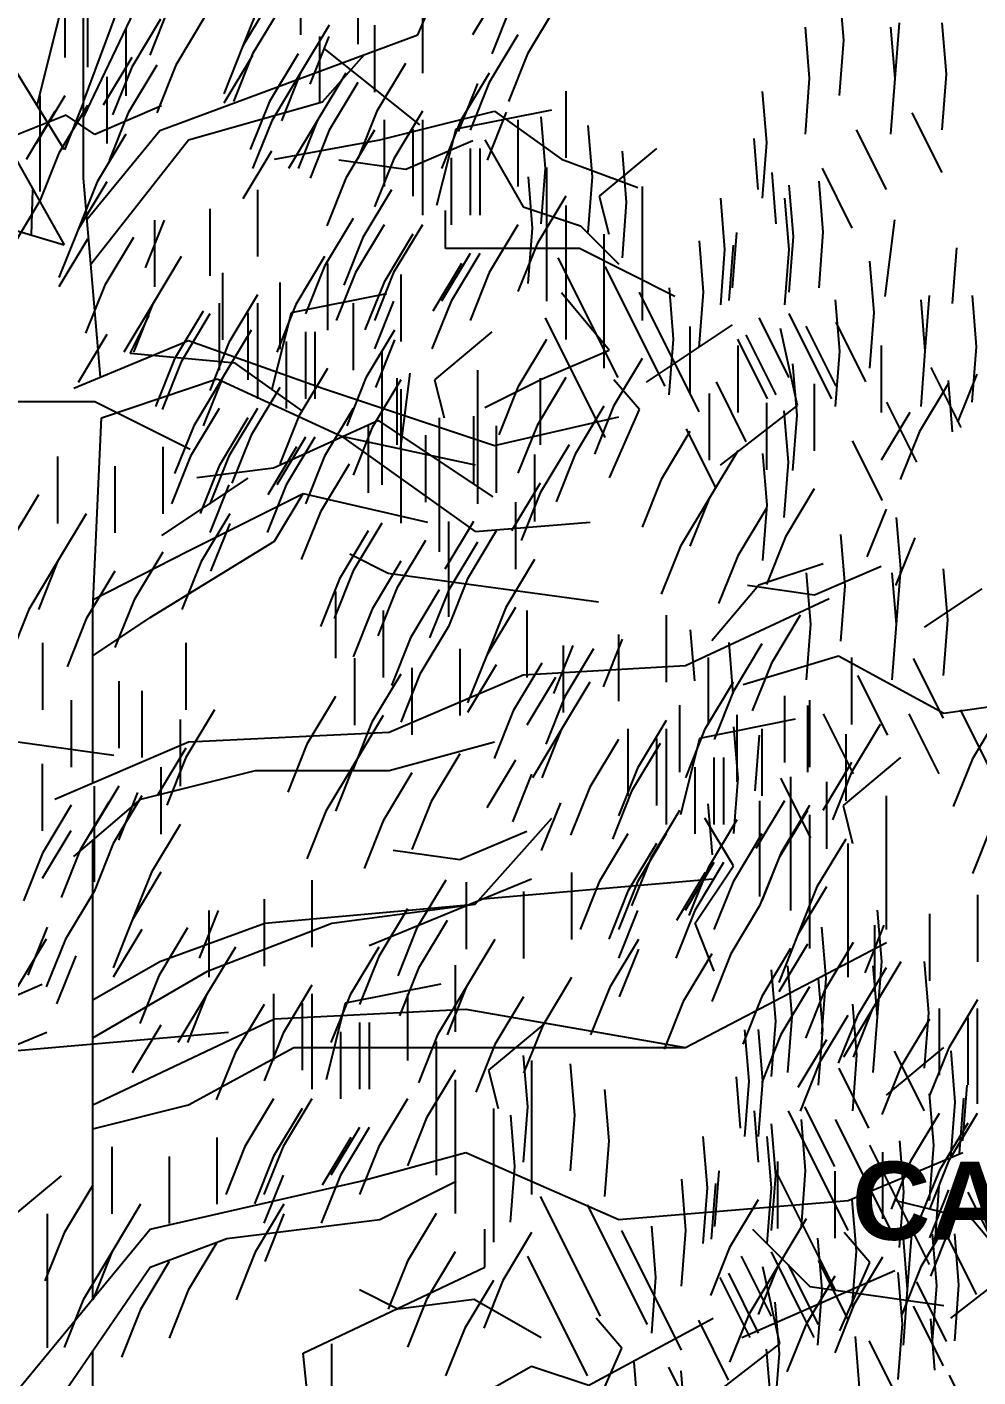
# Model space of a CAD drawing. Header units: metres. Extents: x 668617 to 675126, y 2286318 to 2293677.
# Drawn here: x 672272.227 to 672274.054, y 2287826.321 to 2287828.915 of the extents above; entities that cross this region are included whole.
import ezdxf

# ---------------------------------------------------------------- set-up
doc = ezdxf.new("R2010")
doc.units = ezdxf.units.M
doc.header["$MEASUREMENT"] = 0
doc.layers.add('DMTG_SECCIONES_VIALES', color=250, linetype='Continuous')
doc.styles.get("Standard").update_dxf_attribs({"font": 'arial.ttf'})

# ---------------------------------------------------------------- blocks, each defined once
blk = doc.blocks.new('a4')
at = {"color": 75}
for p, q in [((0.2693, 6.0154), (0.3583, 6.3712)), ((0.3583, 5.8754), (0.3583, 6.3712)), ((0.3583, 6.0223), (0.4685, 6.3161)), ((0.7755, 6.2796), (0.7755, 6.151)), ((1.0013, 6.1508), (1.0564, 6.2794)), ((0.8857, 6.2612), (0.8857, 6.1327)), ((0.3227, 6.2357), (0.3227, 6.1071)), ((1.1613, 6.2428), (1.1062, 6.151)), ((1.8198, 6.1407), (1.8117, 6.2393)), ((0.4685, 6.2243), (0.3583, 5.9929)), ((0.3666, 6.2172), (0.3666, 6.0887)), ((0.5227, 6.2037), (0.4859, 6.1119)), ((0.7016, 6.2212), (0.6649, 6.1294)), ((0.72, 6.2212), (0.6649, 6.1294)), ((0.7388, 6.2061), (0.6836, 6.1143)), ((1.0099, 6.206), (1.0099, 6.0774)), ((1.1797, 6.2061), (1.143, 6.1143)), ((1.2671, 6.206), (1.212, 6.1142)), ((0.5064, 6.1806), (0.4513, 6.0888)), ((0.5914, 6.1845), (0.5363, 6.0927)), ((0.4401, 6.1621), (0.4401, 6.0336)), ((0.8306, 6.1694), (0.7755, 6.0776)), ((0.918, 6.1692), (0.918, 6.0407)), ((1.1936, 6.1509), (1.1385, 6.0591)), ((1.7541, 6.0668), (1.7459, 6.1654)), ((1.9184, 6.0668), (1.9102, 6.1654)), ((1.9184, 6.0668), (1.9267, 6.1736)), ((2.017, 6.075), (2.0088, 6.1736)), ((0.6649, 6.1294), (0.6281, 6.0376)), ((0.8302, 6.1478), (0.7935, 6.056)), ((1.0049, 5.9779), (0.8212, 6.1248)), ((1.8116, 6.034), (1.8198, 6.1407)), ((0.4513, 6.1071), (0.3962, 6.0153)), ((0.6832, 6.1111), (0.6281, 6.0193)), ((0.6836, 6.1143), (0.6469, 6.0225)), ((0.771, 6.1142), (0.7159, 6.0224)), ((1.212, 6.1142), (1.1752, 6.0224)), ((0.4513, 6.0888), (0.4145, 5.997)), ((0.4995, 6.0927), (0.4444, 6.0009)), ((0.5363, 6.0927), (0.4995, 6.0009)), ((0.7755, 6.0776), (0.7204, 5.9858)), ((0.7755, 6.0776), (0.7388, 5.9858)), ((0.8629, 6.0774), (0.8078, 5.9856)), ((0.9776, 6.096), (0.9225, 6.0042)), ((1.1385, 6.0774), (1.0834, 5.9856)), ((2.0087, 5.9683), (2.017, 6.075)), ((0.4034, 6.0703), (0.4034, 5.9418)), ((0.8857, 6.0592), (0.8306, 5.9674)), ((1.1157, 6.0571), (1.0789, 5.9653)), ((1.1385, 6.0591), (1.1018, 5.9673)), ((1.7458, 5.9601), (1.7541, 6.0668)), ((1.9101, 5.9601), (1.9184, 6.0668)), ((0.3227, 6.0337), (0.2675, 5.9419)), ((0.2747, 6.0336), (0.2747, 5.905)), ((0.3586, 6.0217), (0.3218, 5.9299)), ((0.7159, 6.0224), (0.6792, 5.9306)), ((1.2853, 6.0428), (1.2853, 5.9143)), ((1.6719, 5.9436), (1.6637, 6.0422)), ((0.3251, 5.9962), (0.1414, 5.9228)), ((0.3035, 6.0033), (0.2483, 5.9115)), ((0.3666, 6.0152), (0.3115, 5.9234)), ((0.3802, 5.9595), (0.3251, 5.9962)), ((0.5088, 6.0146), (0.3802, 5.9595)), ((0.4444, 6.0009), (0.4077, 5.9091)), ((0.9225, 6.0042), (0.8857, 5.9124)), ((0.9278, 5.9489), (1.1483, 6.0039)), ((1.0099, 6.004), (0.9548, 5.9122)), ((1.2578, 6.0061), (1.0741, 5.9694)), ((1.1708, 6.002), (1.1341, 5.9102)), ((1.1483, 6.0039), (1.2769, 5.9121)), ((2.0087, 5.8861), (1.9512, 6.0011)), ((0.2747, 5.9785), (0.2747, 5.85)), ((0.7204, 5.9858), (0.6836, 5.894)), ((0.8078, 5.9856), (0.7527, 5.8938)), ((0.8078, 5.9856), (0.771, 5.8938)), ((0.8306, 5.9674), (0.7939, 5.8756)), ((0.9363, 5.9877), (0.9363, 5.8592)), ((0.9914, 5.9694), (0.9914, 5.8408)), ((1.0098, 5.9877), (1.0098, 5.8592)), ((1.0741, 5.9694), (1.0373, 5.8225)), ((1.0834, 5.9856), (1.0466, 5.8938)), ((1.1935, 5.9877), (1.1935, 5.8592)), ((1.2464, 5.8945), (1.2382, 5.993)), ((1.3367, 5.878), (1.3286, 5.9766)), ((1.9019, 5.8533), (1.8444, 5.9683)), ((0.4401, 5.9601), (0.385, 5.8683)), ((0.7257, 5.9121), (0.9278, 5.9489)), ((0.918, 5.9673), (0.8629, 5.8755)), ((1.1065, 5.9469), (0.9779, 5.8919)), ((1.1299, 5.9489), (1.2034, 5.8203)), ((1.6554, 5.8533), (1.6472, 5.9518)), ((1.6636, 5.8369), (1.6719, 5.9436)), ((0.3115, 5.9234), (0.2747, 5.8316)), ((0.72, 5.9275), (0.6649, 5.8357)), ((1.0098, 5.9326), (1.0098, 5.8041)), ((1.1016, 5.9326), (1.1016, 5.8041)), ((1.12, 5.9326), (1.12, 5.8041)), ((1.4599, 5.9326), (1.3497, 5.8408)), ((1.4024, 5.8288), (1.3943, 5.9273)), ((0.9779, 5.8919), (0.8493, 5.9102)), ((0.9548, 5.9122), (0.918, 5.8204)), ((1.0649, 5.9143), (1.0649, 5.7857)), ((1.2381, 5.7877), (1.2464, 5.8945)), ((1.2486, 5.8959), (1.2486, 5.6389)), ((1.2769, 5.9121), (1.4239, 5.8571)), ((1.8361, 5.7794), (1.7786, 5.8944)), ((0.385, 5.8683), (0.3482, 5.7765)), ((0.4034, 5.8683), (0.3482, 5.7765)), ((0.8629, 5.8755), (0.8262, 5.7837)), ((1.2217, 5.7795), (1.2135, 5.878)), ((1.3285, 5.7713), (1.3367, 5.878)), ((1.69, 5.7877), (1.6818, 5.8863)), ((1.7803, 5.7713), (1.7722, 5.8698)), ((0.2585, 5.7658), (0.2614, 5.8537)), ((0.6933, 5.8531), (0.6933, 5.7245)), ((0.9505, 5.8531), (0.8954, 5.7613)), ((1.2853, 5.8408), (1.2302, 5.749)), ((1.3497, 5.8408), (1.368, 5.7674)), ((1.4323, 5.8592), (1.4323, 5.6021)), ((1.7228, 5.7631), (1.7147, 5.8616)), ((0.2747, 5.8316), (0.2196, 5.7398)), ((0.6014, 5.8163), (0.6014, 5.6878)), ((1.0544, 5.74), (1.0544, 5.8135)), ((1.2034, 5.8203), (1.3137, 5.7836)), ((1.2853, 5.8225), (1.2853, 5.5654)), ((1.3942, 5.722), (1.4024, 5.8288)), ((1.5914, 5.7384), (1.5832, 5.837)), ((1.7146, 5.7384), (1.7064, 5.837)), ((0.5136, 5.7949), (0.4768, 5.7031)), ((0.4952, 5.7949), (0.4952, 5.6664)), ((0.877, 5.798), (0.8219, 5.7062)), ((0.9363, 5.7857), (0.8811, 5.6939)), ((1.0098, 5.7857), (0.9546, 5.6939)), ((1.1935, 5.7857), (1.1384, 5.6939)), ((1.8995, 5.6482), (1.9179, 5.7951)), ((0.3482, 5.7765), (0.3115, 5.6847)), ((0.4544, 5.7613), (0.3993, 5.6695)), ((0.8954, 5.7613), (0.8586, 5.6695)), ((0.9914, 5.7674), (0.9363, 5.6756)), ((1.2134, 5.6727), (1.2217, 5.7795)), ((1.3137, 5.7836), (1.3872, 5.7102)), ((1.3588, 5.7674), (1.3588, 5.5103)), ((1.606, 5.6644), (1.6143, 5.7712)), ((1.7145, 5.6563), (1.7228, 5.7631)), ((1.7721, 5.6645), (1.7803, 5.7713)), ((0.3666, 5.7582), (0.3115, 5.6664)), ((1.3116, 5.74), (1.0544, 5.74)), ((1.2302, 5.749), (1.1935, 5.6572)), ((1.4953, 5.6482), (1.3116, 5.74)), ((1.5502, 5.6563), (1.5421, 5.7549)), ((1.5831, 5.6317), (1.5914, 5.7384)), ((1.5995, 5.6399), (1.6078, 5.7467)), ((1.7063, 5.6317), (1.7146, 5.7384)), ((2.0289, 5.6344), (2.0371, 5.7412)), ((0.5463, 5.7245), (0.4911, 5.6327)), ((0.8219, 5.7245), (0.7667, 5.6327)), ((0.8276, 5.7116), (0.8276, 5.5831)), ((1.0849, 5.7116), (1.0297, 5.6198)), ((1.1016, 5.7307), (1.0465, 5.6389)), ((1.12, 5.7307), (1.0649, 5.6389)), ((1.3858, 5.4921), (1.2709, 5.722)), ((1.8778, 5.6171), (1.8696, 5.7156)), ((0.6255, 5.6933), (0.6255, 5.5647)), ((0.8219, 5.7062), (0.7851, 5.6144)), ((0.8811, 5.6939), (0.8444, 5.6021)), ((0.9546, 5.6939), (0.9179, 5.6021)), ((0.9687, 5.6899), (0.9687, 5.5614)), ((1.1384, 5.6939), (1.1016, 5.6021)), ((1.4762, 5.4756), (1.3613, 5.7056)), ((0.3993, 5.6695), (0.3625, 5.5777)), ((0.7358, 5.6749), (0.7358, 5.5464)), ((0.9363, 5.6756), (0.8995, 5.5838)), ((1.5419, 5.4264), (1.427, 5.6563)), ((1.4927, 5.566), (1.4845, 5.6645)), ((1.542, 5.5496), (1.5502, 5.6563)), ((0.4911, 5.6327), (0.436, 5.5409)), ((0.4911, 5.6327), (0.4544, 5.5409)), ((0.6196, 5.6348), (0.6196, 5.5063)), ((0.6933, 5.6511), (0.6381, 5.5593)), ((0.6931, 5.6348), (0.6931, 5.5063)), ((0.7667, 5.6327), (0.73, 5.5409)), ((0.9411, 5.6532), (0.7574, 5.6165)), ((0.8768, 5.6348), (0.8768, 5.5063)), ((0.9546, 5.6389), (0.9179, 5.5471)), ((1.0649, 5.6389), (1.0281, 5.5471)), ((1.3688, 5.5449), (1.2769, 5.6551)), ((1.812, 5.5431), (1.8039, 5.6417)), ((1.9763, 5.5431), (1.9682, 5.6417)), ((1.9763, 5.5431), (1.9846, 5.6499)), ((2.0749, 5.5514), (2.0668, 5.6499)), ((0.448, 5.5381), (0.4848, 5.6115)), ((0.5888, 5.6198), (0.5337, 5.528)), ((0.6014, 5.6144), (0.5463, 5.5226)), ((0.6747, 5.6165), (0.6747, 5.4879)), ((0.7574, 5.6165), (0.7207, 5.4696)), ((1.3611, 5.3771), (1.2462, 5.607)), ((1.7145, 5.4921), (1.657, 5.607)), ((1.772, 5.5003), (1.7145, 5.6153)), ((1.8695, 5.5103), (1.8778, 5.6171)), ((0.6807, 5.5831), (0.6255, 5.4913)), ((0.6931, 5.5797), (0.6931, 5.4512)), ((0.785, 5.5797), (0.785, 5.4512)), ((0.8034, 5.5797), (0.8034, 5.4512)), ((0.9563, 5.5831), (0.9011, 5.4913)), ((1.1433, 5.5797), (1.033, 5.4879)), ((1.6055, 5.5932), (1.4402, 5.483)), ((1.524, 5.5902), (1.524, 5.4617)), ((1.7309, 5.4387), (1.6981, 5.5865)), ((1.8048, 5.4756), (1.7474, 5.5906)), ((1.8623, 5.4839), (1.8049, 5.5988)), ((0.4034, 5.5746), (0.3482, 5.4828)), ((0.6381, 5.5593), (0.6014, 5.4675)), ((0.7482, 5.5614), (0.7482, 5.4328)), ((0.9563, 5.5647), (0.9195, 5.4729)), ((1.2486, 5.5654), (1.1935, 5.4736)), ((1.4844, 5.4592), (1.4927, 5.566)), ((1.6734, 5.451), (1.6159, 5.566)), ((1.6159, 5.5535), (1.6159, 5.4249)), ((1.6898, 5.4592), (1.6323, 5.5742)), ((1.7966, 5.451), (1.7391, 5.566)), ((1.8915, 5.5535), (1.8915, 5.4249)), ((0.6501, 5.5197), (0.448, 5.5381)), ((0.5337, 5.528), (0.4969, 5.4362)), ((0.932, 5.543), (0.932, 5.286)), ((1.2402, 5.4898), (1.3688, 5.5449)), ((1.4323, 5.5287), (1.3772, 5.4369)), ((1.8037, 5.4364), (1.812, 5.5431)), ((1.9681, 5.4364), (1.9763, 5.5431)), ((2.0666, 5.4446), (2.0749, 5.5514)), ((0.5463, 5.5226), (0.5095, 5.4308)), ((0.7788, 5.4279), (0.6501, 5.5197)), ((0.8276, 5.5097), (0.7725, 5.4179)), ((0.9681, 5.3536), (0.9865, 5.5005)), ((1.1157, 5.5063), (1.1157, 5.2492)), ((1.7298, 5.42), (1.7216, 5.5185)), ((2.0452, 5.3963), (1.9877, 5.5112)), ((0.6255, 5.4913), (0.5704, 5.3995)), ((0.6255, 5.4913), (0.5888, 5.3995)), ((0.9011, 5.4913), (0.8644, 5.3995)), ((0.9687, 5.4879), (0.9136, 5.3961)), ((0.9609, 5.4912), (0.9609, 5.3627)), ((1.033, 5.4879), (1.0514, 5.4145)), ((1.1299, 5.4348), (1.2402, 5.4898)), ((1.2853, 5.492), (1.2302, 5.4002)), ((1.2365, 5.4912), (1.2365, 5.3627)), ((1.4269, 5.4305), (1.3776, 5.488)), ((1.6322, 5.3689), (1.5748, 5.4839)), ((1.7629, 5.48), (1.7629, 5.3515)), ((2.0201, 5.48), (1.965, 5.3882)), ((2.0287, 5.3881), (2.0206, 5.4866)), ((2.0752, 5.4984), (2.0385, 5.4066)), ((0.7358, 5.4729), (0.6807, 5.3811)), ((0.9687, 5.4696), (0.9687, 5.2125)), ((1.1935, 5.4736), (1.1567, 5.3818)), ((1.5608, 5.4617), (1.5608, 5.3331)), ((0.3802, 5.4454), (0.123, 5.4454)), ((0.5639, 5.3536), (0.3802, 5.4454)), ((0.6196, 5.4328), (0.5645, 5.341)), ((0.6931, 5.4328), (0.638, 5.341)), ((0.8768, 5.4328), (0.8217, 5.341)), ((1.3588, 5.4369), (1.3037, 5.3451)), ((1.3772, 5.4369), (1.3405, 5.3451)), ((1.3693, 5.2991), (1.4269, 5.4305)), ((1.5829, 5.3237), (1.7309, 5.4387)), ((1.671, 5.4433), (1.671, 5.3148)), ((1.7133, 5.3296), (1.7052, 5.4282)), ((1.9466, 5.4249), (1.8915, 5.3331)), ((1.9598, 5.3296), (1.9023, 5.4446)), ((0.5704, 5.3995), (0.5337, 5.3077)), ((0.6747, 5.4145), (0.6196, 5.3227)), ((0.9257, 5.4096), (0.7236, 5.3177)), ((0.7725, 5.4179), (0.7358, 5.3261)), ((0.9058, 5.3994), (0.9058, 5.2709)), ((1.1462, 5.2627), (0.9257, 5.4096)), ((1.0422, 5.4145), (1.0422, 5.1574)), ((1.1079, 5.4178), (1.1079, 5.2892)), ((1.1483, 5.3613), (1.3872, 5.4164)), ((1.1519, 5.3993), (1.1519, 5.2708)), ((1.2302, 5.4002), (1.1935, 5.3084)), ((1.7215, 5.3132), (1.7298, 5.42)), ((0.6807, 5.3811), (0.6439, 5.2893)), ((0.785, 5.3778), (0.7299, 5.286)), ((0.8034, 5.3778), (0.7482, 5.286)), ((0.8543, 5.3797), (1.1116, 5.3246)), ((0.9136, 5.3961), (0.8768, 5.3043)), ((1.0161, 5.3811), (1.0161, 5.2525)), ((1.524, 5.3882), (1.4689, 5.2964)), ((1.5747, 5.2786), (1.5172, 5.3935)), ((1.894, 5.2557), (1.8366, 5.3707)), ((1.965, 5.3882), (1.9282, 5.2964)), ((0.511, 5.3587), (0.511, 5.2302)), ((0.7682, 5.3587), (0.7131, 5.2669)), ((1.2917, 5.3627), (1.2365, 5.2709)), ((1.3037, 5.3451), (1.267, 5.2533)), ((1.6159, 5.3515), (1.5608, 5.2597)), ((1.6722, 5.2475), (1.664, 5.346)), ((0.3089, 5.3404), (0.3089, 5.2118)), ((0.4191, 5.322), (0.4191, 5.1935)), ((0.5645, 5.341), (0.5278, 5.2492)), ((0.6196, 5.3227), (0.5829, 5.2309)), ((0.638, 5.341), (0.6012, 5.2492)), ((0.8217, 5.341), (0.785, 5.2492)), ((0.8691, 5.326), (0.814, 5.2342)), ((1.2254, 5.3442), (1.2254, 5.2157)), ((1.705, 5.2229), (1.7133, 5.3296)), ((0.6742, 5.2985), (0.5088, 5.1884)), ((0.7236, 5.3177), (0.5767, 5.2994)), ((1.4689, 5.2964), (1.4322, 5.2046)), ((0.2722, 5.2669), (0.217, 5.1751)), ((0.638, 5.286), (0.6012, 5.1942)), ((0.7482, 5.286), (0.7115, 5.1942)), ((1.2365, 5.2892), (1.1814, 5.1974)), ((1.2365, 5.2709), (1.1998, 5.1791)), ((1.7629, 5.2781), (1.7078, 5.1863)), ((1.1886, 5.2524), (1.1886, 5.1239)), ((1.5608, 5.2597), (1.5057, 5.1679)), ((1.5608, 5.2597), (1.524, 5.1679)), ((1.671, 5.2413), (1.6159, 5.1495)), ((1.6639, 5.1407), (1.6722, 5.2475)), ((0.364, 5.2302), (0.3089, 5.1384)), ((0.6396, 5.2302), (0.5845, 5.1384)), ((0.814, 5.2342), (0.7772, 5.1424)), ((1.1079, 5.2158), (1.0528, 5.124)), ((1.06, 5.2157), (1.06, 5.0872)), ((1.901, 5.2392), (1.8642, 5.1474)), ((1.9291, 5.1248), (1.9209, 5.2234)), ((0.6396, 5.2118), (0.6029, 5.12)), ((0.9058, 5.1974), (0.8507, 5.1056)), ((0.932, 5.2125), (0.8768, 5.1207)), ((1.1519, 5.1973), (1.0968, 5.1055)), ((1.1116, 5.1961), (1.332, 5.2144)), ((1.8222, 5.092), (1.8141, 5.1905)), ((1.0161, 5.1791), (0.9609, 5.0873)), ((1.1157, 5.1758), (1.0606, 5.084)), ((1.5057, 5.1679), (1.4689, 5.0761)), ((1.7078, 5.1863), (1.671, 5.0945)), ((1.9561, 5.1841), (1.9193, 5.0923)), ((0.3089, 5.1384), (0.2538, 5.0466)), ((0.3089, 5.1384), (0.2722, 5.0466)), ((0.511, 5.1568), (0.4559, 5.065)), ((0.5845, 5.1384), (0.5478, 5.0466)), ((0.9441, 5.1158), (0.8706, 5.1525)), ((0.9687, 5.1391), (0.9136, 5.0473)), ((1.06, 5.1606), (1.06, 5.0321)), ((1.2254, 5.1422), (1.1703, 5.0504)), ((1.6159, 5.1495), (1.5792, 5.0577)), ((0.4191, 5.12), (0.364, 5.0282)), ((0.8768, 5.1207), (0.8401, 5.0289)), ((1.3483, 5.0607), (0.9441, 5.1158)), ((1.6567, 5.0938), (1.78, 5.1348)), ((1.7565, 5.0181), (1.7483, 5.1166)), ((1.8918, 5.1291), (1.7632, 5.074)), ((1.9208, 5.0181), (1.9126, 5.1166)), ((1.9208, 5.0181), (1.9291, 5.1248)), ((2.0194, 5.0263), (2.0112, 5.1248)), ((0.8507, 5.1056), (0.814, 5.0138)), ((0.9609, 5.0873), (0.9242, 4.9955)), ((1.0968, 5.1055), (1.06, 5.0137)), ((1.5663, 4.987), (1.6567, 5.0938)), ((1.7632, 5.074), (1.6346, 5.0923)), ((1.814, 4.9852), (1.8222, 5.092)), ((1.9751, 5.0125), (2.0853, 5.0859)), ((0.4559, 5.065), (0.4191, 4.9732)), ((0.8429, 5.0812), (0.8429, 4.9527)), ((1.0422, 5.084), (0.9871, 4.9922)), ((1.0606, 5.084), (1.0238, 4.9922)), ((1.5158, 4.939), (1.7914, 5.0676)), ((0.2538, 5.0466), (0.217, 4.9548)), ((0.9136, 5.0473), (0.8768, 4.9555)), ((0.9348, 5.0445), (0.9348, 4.9159)), ((1.1703, 5.0504), (1.1335, 4.9586)), ((1.1886, 5.0504), (1.1335, 4.9586)), ((1.2104, 5.0445), (1.2104, 4.9159)), ((1.4785, 5.0352), (1.4785, 4.9066)), ((1.7357, 5.0352), (1.6806, 4.9434)), ((0.364, 5.0282), (0.3273, 4.9364)), ((1.06, 5.0137), (1.0049, 4.9219)), ((1.5334, 4.909), (1.5252, 5.0075)), ((1.7482, 4.9113), (1.7565, 5.0181)), ((1.9125, 4.9113), (1.9208, 5.0181)), ((2.0111, 4.9195), (2.0194, 5.0263)), ((0.2798, 4.9822), (0.2798, 4.8537)), ((0.5554, 4.9822), (0.5554, 4.8537)), ((0.9871, 4.9922), (0.9503, 4.9004)), ((1.3941, 4.9894), (1.3573, 4.8976)), ((1.3867, 4.9984), (1.3867, 4.8699)), ((1.6073, 4.8844), (1.5992, 4.9829)), ((1.0818, 4.971), (1.0818, 4.8425)), ((1.1335, 4.9586), (1.0968, 4.8668)), ((1.2989, 4.977), (1.2621, 4.8852)), ((1.2805, 4.977), (1.2805, 4.8485)), ((1.339, 4.971), (1.2839, 4.8792)), ((1.6622, 4.9801), (1.6071, 4.8883)), ((1.626, 4.9023), (1.8097, 4.9574)), ((1.8097, 4.9574), (2.0118, 4.8472)), ((0.8797, 4.9527), (0.8797, 4.8241)), ((0.9899, 4.9343), (0.9899, 4.8058)), ((1.1519, 4.9403), (1.0968, 4.8485)), ((1.2397, 4.9434), (1.1846, 4.8516)), ((1.5589, 4.9541), (1.5589, 4.8255)), ((1.6806, 4.9434), (1.6439, 4.8516)), ((1.8345, 4.9541), (1.8345, 4.8255)), ((2.0111, 4.8374), (1.9536, 4.9524)), ((0.4268, 4.9088), (0.4268, 4.7802)), ((0.9682, 4.9219), (0.913, 4.8301)), ((1.0049, 4.9219), (0.9682, 4.8301)), ((1.2655, 4.9159), (1.2104, 4.8241)), ((1.3315, 4.9066), (1.2764, 4.8148)), ((1.6071, 4.9066), (1.552, 4.8148)), ((1.9042, 4.8046), (1.8468, 4.9195)), ((0.4708, 4.8903), (0.4708, 4.7618)), ((0.8429, 4.8792), (0.7878, 4.7874)), ((1.2839, 4.8792), (1.2471, 4.7874)), ((1.6071, 4.8883), (1.5704, 4.7965)), ((1.7059, 4.8806), (1.7059, 4.7521)), ((0.3349, 4.872), (0.3349, 4.7435)), ((0.6105, 4.8537), (0.5554, 4.7619)), ((1.5038, 4.8623), (1.5038, 4.7337)), ((1.7498, 4.8621), (1.7498, 4.7336)), ((1.754, 4.872), (1.754, 4.7435)), ((2.0118, 4.8472), (2.1404, 4.8656)), ((2.1014, 4.7389), (2.0439, 4.8538)), ((0.5442, 4.8352), (0.5442, 4.7067)), ((0.913, 4.8301), (0.8763, 4.7383)), ((0.9348, 4.8425), (0.8797, 4.7507)), ((1.1846, 4.8516), (1.1478, 4.7598)), ((1.4785, 4.8332), (1.4234, 4.7414)), ((1.7264, 4.8353), (1.5427, 4.7986)), ((1.614, 4.8439), (1.614, 4.7154)), ((1.8385, 4.7307), (1.781, 4.8456)), ((2.0028, 4.7307), (1.9453, 4.8456)), ((2.122, 4.8511), (2.0669, 4.7593)), ((0.417, 4.7661), (0.0127, 4.8212)), ((1.2764, 4.8148), (1.2213, 4.723)), ((1.2764, 4.8148), (1.2397, 4.723)), ((1.4049, 4.8169), (1.4049, 4.6884)), ((1.4784, 4.8169), (1.4784, 4.6884)), ((1.552, 4.8148), (1.5153, 4.723)), ((1.6167, 4.7224), (1.6085, 4.821)), ((1.6495, 4.6978), (1.6578, 4.8046)), ((1.6621, 4.8169), (1.6621, 4.6884)), ((1.8233, 4.807), (1.8233, 4.6785)), ((1.8896, 4.8255), (1.8345, 4.7337)), ((0.5554, 4.7802), (0.5003, 4.6884)), ((0.7878, 4.7874), (0.751, 4.6956)), ((1.3867, 4.7965), (1.3315, 4.7047)), ((1.467, 4.7888), (1.4119, 4.697)), ((1.46, 4.7986), (1.46, 4.67)), ((1.5427, 4.7986), (1.5059, 4.6517)), ((0.279, 4.7498), (0.279, 4.6213)), ((0.5554, 4.7619), (0.5187, 4.6701)), ((0.8797, 4.7507), (0.8245, 4.6589)), ((0.8797, 4.7507), (0.8429, 4.6589)), ((1.0818, 4.7691), (1.0266, 4.6773)), ((1.1886, 4.7567), (1.1335, 4.6649)), ((1.4784, 4.7618), (1.4784, 4.6333)), ((1.5702, 4.7618), (1.5702, 4.6333)), ((1.5886, 4.7618), (1.5886, 4.6333)), ((1.8345, 4.7521), (1.7794, 4.6603)), ((1.9285, 4.7618), (1.8183, 4.67)), ((2.0669, 4.7593), (2.0301, 4.6675)), ((0.5075, 4.7434), (0.5075, 4.6149)), ((0.9899, 4.7323), (0.9348, 4.6405)), ((1.2198, 4.7302), (1.1831, 4.6384)), ((1.4234, 4.7414), (1.3867, 4.6496)), ((1.5335, 4.7435), (1.5335, 4.615)), ((1.6084, 4.6157), (1.6167, 4.7224)), ((1.7563, 4.6075), (1.6988, 4.7224)), ((1.7172, 4.7251), (1.7172, 4.4681)), ((1.8345, 4.7337), (1.7978, 4.6419)), ((0.4268, 4.7068), (0.3717, 4.615)), ((0.3789, 4.7067), (0.3789, 4.5781)), ((1.3315, 4.7047), (1.2948, 4.6129)), ((1.4119, 4.697), (1.3752, 4.6052)), ((1.7866, 4.7152), (1.7866, 4.5867)), ((0.3349, 4.6701), (0.2798, 4.5783)), ((0.4076, 4.6764), (0.3525, 4.5846)), ((0.4708, 4.6883), (0.4156, 4.5965)), ((0.4627, 4.6948), (0.426, 4.603)), ((1.0266, 4.6773), (0.9899, 4.5854)), ((1.275, 4.6751), (1.2382, 4.5833)), ((1.5673, 4.5746), (1.5591, 4.6732)), ((1.7059, 4.6786), (1.6508, 4.5868)), ((1.658, 4.6785), (1.658, 4.55)), ((1.901, 4.6884), (1.901, 4.4313)), ((0.3789, 4.6516), (0.3789, 4.5231)), ((0.8245, 4.6589), (0.7878, 4.5671)), ((1.1116, 4.48), (1.2585, 4.6453)), ((1.5038, 4.6603), (1.4487, 4.5685)), ((1.6076, 4.5535), (1.5525, 4.6453)), ((1.7498, 4.6602), (1.6947, 4.5684)), ((1.754, 4.67), (1.6989, 4.5782)), ((1.754, 4.6517), (1.754, 4.3946)), ((1.8183, 4.67), (1.8367, 4.5966)), ((0.3341, 4.6213), (0.279, 4.5295)), ((0.5442, 4.6332), (0.4891, 4.5414)), ((0.9348, 4.6405), (0.898, 4.5487)), ((1.2106, 4.62), (1.082, 4.565)), ((1.614, 4.6419), (1.5589, 4.5501)), ((1.658, 4.6234), (1.658, 4.4949)), ((2.1036, 4.6307), (2.0669, 4.5389)), ((0.3766, 4.48), (0.3766, 4.6033)), ((0.4156, 4.5965), (0.3789, 4.5047)), ((1.4049, 4.615), (1.3498, 4.5231)), ((1.46, 4.5966), (1.4049, 4.5048)), ((1.4784, 4.615), (1.4233, 4.5231)), ((1.6621, 4.615), (1.607, 4.5231)), ((1.8233, 4.6051), (1.7682, 4.5133)), ((1.8275, 4.5966), (1.8275, 4.3395)), ((0.2798, 4.5783), (0.2431, 4.4865)), ((0.3525, 4.5846), (0.3157, 4.4928)), ((1.082, 4.565), (0.9534, 4.5833)), ((1.4487, 4.5685), (1.4119, 4.4767)), ((1.6947, 4.5684), (1.658, 4.4766)), ((1.6989, 4.5782), (1.6621, 4.4864)), ((0.4891, 4.5414), (0.4524, 4.4496)), ((0.5075, 4.5414), (0.4524, 4.4496)), ((1.2963, 4.5408), (1.2963, 4.4123)), ((1.5535, 4.5408), (1.4984, 4.449)), ((1.5702, 4.5599), (1.5151, 4.4681)), ((1.5589, 4.5501), (1.5222, 4.4583)), ((1.5886, 4.5599), (1.5335, 4.4681)), ((1.5341, 4.4433), (1.6076, 4.5535)), ((0.7974, 4.5262), (0.7974, 4.3976)), ((1.2197, 4.5282), (0.9074, 4.3997)), ((1.0546, 4.5262), (0.9995, 4.4344)), ((1.0942, 4.5225), (1.0942, 4.3939)), ((1.3498, 4.5231), (1.313, 4.4313)), ((1.4233, 4.5231), (1.3865, 4.4313)), ((1.607, 4.5231), (1.5702, 4.4313)), ((0.3789, 4.5047), (0.3238, 4.4129)), ((0.7055, 4.4894), (0.7055, 4.3609)), ((1.2044, 4.5041), (1.2044, 4.3756)), ((1.4049, 4.5048), (1.3681, 4.413)), ((1.7682, 4.5133), (1.7315, 4.4215)), ((1.7866, 4.5133), (1.7315, 4.4215)), ((2.0765, 4.498), (2.0765, 4.3695)), ((0.6177, 4.468), (0.581, 4.3762)), ((0.5994, 4.468), (0.5994, 4.3395)), ((0.9811, 4.4711), (0.926, 4.3793)), ((1.4233, 4.4681), (1.3865, 4.3763)), ((1.5335, 4.4681), (1.4968, 4.3763)), ((1.658, 4.4766), (1.6029, 4.3847)), ((1.8928, 4.37), (1.8846, 4.4686)), ((0.4524, 4.4496), (0.4156, 4.3578)), ((1.0574, 4.449), (1.0023, 4.3572)), ((1.5709, 4.3515), (1.5341, 4.4433)), ((1.8968, 4.4398), (1.8601, 4.348)), ((1.8785, 4.4398), (1.8785, 4.3113)), ((1.9846, 4.4613), (1.9846, 4.3328)), ((0.287, 4.4129), (0.2319, 4.3211)), ((0.2885, 4.4356), (0.2517, 4.3438)), ((0.3238, 4.4129), (0.287, 4.3211)), ((0.4708, 4.4313), (0.4156, 4.3395)), ((0.5585, 4.4344), (0.5034, 4.3426)), ((0.9995, 4.4344), (0.9627, 4.3426)), ((1.1493, 4.4123), (1.0942, 4.3205)), ((1.4249, 4.4123), (1.3698, 4.3205)), ((1.7315, 4.4215), (1.6947, 4.3297)), ((1.786, 4.3372), (1.7778, 4.4357)), ((0.6504, 4.3976), (0.5953, 4.3058)), ((0.926, 4.3976), (0.8709, 4.3058)), ((1.4249, 4.3939), (1.3881, 4.3021)), ((1.5661, 4.3847), (1.511, 4.2929)), ((1.6029, 4.3847), (1.5661, 4.2929)), ((1.7172, 4.3946), (1.6621, 4.3028)), ((1.7498, 4.4031), (1.6947, 4.3113)), ((1.8376, 4.4062), (1.7825, 4.3144)), ((0.3436, 4.3805), (0.3068, 4.2887)), ((0.926, 4.3793), (0.8893, 4.2875)), ((1.0728, 4.363), (1.0728, 4.2345)), ((1.7202, 4.2633), (1.712, 4.3618)), ((1.9295, 4.3695), (1.8744, 4.2777)), ((1.8845, 4.2633), (1.8764, 4.3618)), ((1.8845, 4.2633), (1.8928, 4.37)), ((1.9831, 4.2715), (1.9749, 4.37)), ((0.5034, 4.3426), (0.4667, 4.2507)), ((1.0023, 4.3572), (0.9656, 4.2654)), ((1.2963, 4.3389), (1.2412, 4.2471)), ((1.689, 4.2554), (1.6808, 4.3539)), ((1.7793, 4.2389), (1.7712, 4.3375)), ((1.7777, 4.2304), (1.786, 4.3372)), ((1.901, 4.3579), (1.8458, 4.2661)), ((0.2793, 4.3254), (0.1507, 4.2703)), ((0.7238, 4.3079), (0.7238, 4.1794)), ((0.7974, 4.3242), (0.7423, 4.2324)), ((0.7973, 4.3079), (0.7973, 4.1794)), ((1.0453, 4.3263), (0.8616, 4.2895)), ((0.981, 4.3079), (0.981, 4.1794)), ((1.0942, 4.3205), (1.0391, 4.2287)), ((1.0942, 4.3205), (1.0574, 4.2287)), ((1.3698, 4.3205), (1.333, 4.2287)), ((1.754, 4.3212), (1.6989, 4.2294)), ((1.7825, 4.3144), (1.7458, 4.2226)), ((0.5953, 4.3058), (0.5402, 4.214)), ((0.5953, 4.3058), (0.5585, 4.214)), ((0.7055, 4.2875), (0.6504, 4.1957)), ((0.7789, 4.2895), (0.7789, 4.161)), ((0.8616, 4.2895), (0.8248, 4.1427)), ((0.8709, 4.3058), (0.8341, 4.214)), ((1.2044, 4.3021), (1.1493, 4.2103)), ((1.511, 4.2929), (1.4742, 4.2011)), ((1.6621, 4.3028), (1.6254, 4.211)), ((1.845, 4.1897), (1.8369, 4.2882)), ((2.0765, 4.296), (2.0214, 4.2042)), ((1.6807, 4.1486), (1.689, 4.2554)), ((1.7119, 4.1565), (1.7202, 4.2633)), ((1.8275, 4.2661), (1.7723, 4.1743)), ((1.8458, 4.2661), (1.8091, 4.1743)), ((1.8744, 4.2777), (1.8193, 4.1859)), ((1.8744, 4.2777), (1.8376, 4.1859)), ((1.8762, 4.1565), (1.8845, 4.2633)), ((1.9846, 4.2593), (1.9295, 4.1675)), ((1.9748, 4.1647), (1.9831, 4.2715)), ((2.0029, 4.2798), (2.0029, 4.1512)), ((2.058, 4.2614), (2.058, 4.1329)), ((2.0763, 4.2798), (2.0763, 4.1512)), ((0.2883, 4.2336), (-0.024, 4.1051)), ((0.6374, 4.2336), (0.1941, 4.1948)), ((0.5075, 4.2477), (0.4524, 4.1559)), ((0.7423, 4.2324), (0.7055, 4.1406)), ((0.7973, 4.2528), (0.7973, 4.1243)), ((0.8524, 4.2345), (0.8524, 4.1059)), ((0.8891, 4.2528), (0.8891, 4.1243)), ((0.9075, 4.2528), (0.9075, 4.1243)), ((1.2474, 4.2528), (1.1372, 4.161)), ((1.2412, 4.2471), (1.2044, 4.1553)), ((1.638, 4.1401), (1.6298, 4.2386)), ((1.6643, 4.1404), (1.6561, 4.2389)), ((1.6989, 4.2294), (1.6621, 4.1376)), ((1.7711, 4.1322), (1.7793, 4.2389)), ((1.0391, 4.2287), (1.0023, 4.1369)), ((1.0361, 4.2161), (1.0361, 3.9591)), ((1.1493, 4.2103), (1.1125, 4.1185)), ((1.7866, 4.2195), (1.7315, 4.1277)), ((1.9016, 4.1128), (2.0118, 4.2046)), ((2.0214, 4.2042), (1.9846, 4.1124)), ((2.0763, 4.2247), (2.0763, 4.0962)), ((0.6504, 4.1957), (0.6137, 4.1039)), ((1.2125, 4.0909), (1.2043, 4.1895)), ((1.2198, 4.1794), (1.2198, 3.9223)), ((1.8368, 4.0829), (1.845, 4.1897)), ((1.9748, 4.0826), (1.9173, 4.1976)), ((2.0339, 4.0993), (2.0258, 4.1979)), ((1.0728, 4.161), (1.0177, 4.0692)), ((1.1372, 4.161), (1.1555, 4.0876)), ((1.3029, 4.0745), (1.2947, 4.1731)), ((1.7723, 4.1743), (1.7356, 4.0825)), ((1.868, 4.0498), (1.8105, 4.1647)), ((1.9295, 4.1675), (1.8928, 4.0757)), ((1.0728, 4.1427), (1.0728, 3.8856)), ((1.6215, 4.0498), (1.6133, 4.1483)), ((1.6297, 4.0333), (1.638, 4.1401)), ((1.656, 4.0336), (1.6643, 4.1404)), ((2.0486, 4.0253), (2.0569, 4.1321)), ((0.7238, 4.1059), (0.6686, 4.0141)), ((0.7973, 4.1059), (0.7421, 4.0141)), ((0.981, 4.1059), (0.9259, 4.0141)), ((1.3686, 4.0252), (1.3604, 4.1238)), ((1.9928, 4.0172), (1.9847, 4.1157)), ((2.0257, 3.9926), (2.0339, 4.0993)), ((2.0421, 4.0008), (2.0504, 4.1075)), ((0.7789, 4.0876), (0.7238, 3.9958)), ((1.1463, 4.0876), (1.1463, 3.8305)), ((1.1878, 3.976), (1.1796, 4.0745)), ((1.2042, 3.9842), (1.2125, 4.0909)), ((1.2946, 3.9678), (1.3029, 4.0745)), ((1.6561, 3.9842), (1.6479, 4.0827)), ((1.8284, 3.853), (1.7135, 4.0829)), ((1.8022, 3.9758), (1.7448, 4.0908)), ((2.0029, 4.0778), (1.9477, 3.986)), ((2.0763, 4.0778), (2.0212, 3.986)), ((0.8891, 4.0509), (0.834, 3.9591)), ((0.9075, 4.0509), (0.8524, 3.9591)), ((1.0177, 4.0692), (0.981, 3.9774)), ((1.6889, 3.9595), (1.6808, 4.0581)), ((1.7464, 3.9678), (1.7383, 4.0663)), ((1.9188, 3.8365), (1.8039, 4.0665)), ((2.058, 4.0594), (2.0029, 3.9676)), ((0.6151, 4.0318), (0.6151, 3.9033)), ((0.8724, 4.0318), (0.8172, 3.94)), ((1.3603, 3.9185), (1.3686, 4.0252)), ((1.5575, 3.9349), (1.5493, 4.0334)), ((1.6807, 3.9349), (1.6725, 4.0334)), ((1.9353, 3.9269), (1.9271, 4.0254)), ((0.413, 4.0135), (0.413, 3.8849)), ((0.6686, 4.0141), (0.6319, 3.9223)), ((0.7238, 3.9958), (0.687, 3.904)), ((0.7421, 4.0141), (0.7054, 3.9223)), ((0.9259, 4.0141), (0.8891, 3.9223)), ((1.8281, 3.9108), (2.0486, 4.0026)), ((1.9845, 3.7873), (1.8696, 4.0172)), ((1.8942, 4.0037), (1.8942, 3.8751)), ((1.9846, 3.9104), (1.9928, 4.0172)), ((0.5233, 3.9951), (0.5233, 3.8666)), ((1.1795, 3.8692), (1.1878, 3.976)), ((1.6921, 3.9853), (1.6921, 3.8568)), ((1.9477, 3.986), (1.911, 3.8942)), ((2.0212, 3.986), (1.9845, 3.8942)), ((0.316, 3.9582), (0.2058, 3.8664)), ((0.7421, 3.9591), (0.7054, 3.8673)), ((0.8524, 3.9591), (0.8156, 3.8673)), ((1.0748, 3.9475), (1.0748, 3.9475)), ((1.5164, 3.8528), (1.5082, 3.9513)), ((1.5721, 3.8609), (1.5804, 3.9676)), ((1.6807, 3.8528), (1.6889, 3.9595)), ((1.8037, 3.738), (1.6888, 3.9679)), ((1.7382, 3.861), (1.7464, 3.9678)), ((1.8024, 3.967), (1.8024, 3.8384)), ((2.0029, 3.9676), (1.9661, 3.8758)), ((0.3763, 3.94), (0.3212, 3.8482)), ((1.352, 3.6885), (1.2371, 3.9185)), ((1.5492, 3.8281), (1.5575, 3.9349)), ((1.5656, 3.8364), (1.5739, 3.9431)), ((1.6724, 3.8281), (1.6807, 3.9349)), ((1.927, 3.8201), (1.9353, 3.9269)), ((2.0212, 3.9309), (1.9845, 3.8391)), ((1.995, 3.8309), (2.0032, 3.9376)), ((2.116, 3.8119), (2.0585, 3.9269)), ((2.1324, 3.8201), (2.0749, 3.9351)), ((0.4682, 3.9033), (0.413, 3.8115)), ((0.7438, 3.9033), (0.6886, 3.8115)), ((1.4423, 3.6721), (1.3274, 3.9021)), ((1.6554, 3.9119), (1.6003, 3.8201)), ((1.8439, 3.8135), (1.8357, 3.9121)), ((1.92, 3.9108), (2.067, 3.8741)), ((0.2885, 3.8848), (0.2885, 3.6277)), ((0.7438, 3.8849), (0.707, 3.7931)), ((1.0361, 3.8856), (0.981, 3.7938)), ((1.7473, 3.8751), (1.6921, 3.7833)), ((2.0228, 3.8751), (1.9677, 3.7833)), ((2.067, 3.8741), (2.1588, 3.7639)), ((0.3212, 3.8482), (0.2844, 3.7564)), ((1.1299, 3.7823), (1.1299, 3.8557)), ((1.2198, 3.8489), (1.1647, 3.7571)), ((1.508, 3.6228), (1.3931, 3.8528)), ((1.4588, 3.7624), (1.4506, 3.861)), ((1.5081, 3.746), (1.5164, 3.8528)), ((1.6444, 3.8557), (1.7546, 3.7456)), ((1.8695, 3.7914), (1.8202, 3.8488)), ((1.9424, 3.7396), (1.9507, 3.8464)), ((2.0228, 3.8568), (1.9861, 3.765)), ((1.9982, 3.7475), (1.9901, 3.846)), ((2.0748, 3.7298), (2.0174, 3.8447)), ((2.041, 3.7478), (2.0329, 3.8464)), ((0.6151, 3.8299), (0.56, 3.7381)), ((1.6003, 3.8201), (1.5635, 3.7283)), ((1.7781, 3.7396), (1.77, 3.8382)), ((1.9424, 3.7396), (1.9343, 3.8382)), ((0.413, 3.8115), (0.3579, 3.7197)), ((0.413, 3.8115), (0.3763, 3.7197)), ((0.5233, 3.7931), (0.4682, 3.7013)), ((0.6886, 3.8115), (0.6519, 3.7197)), ((0.981, 3.7938), (0.9442, 3.702)), ((1.0728, 3.8122), (1.0177, 3.7204)), ((1.3272, 3.5736), (1.2124, 3.8035)), ((1.6806, 3.6885), (1.6231, 3.8035)), ((1.7381, 3.6967), (1.6806, 3.8117)), ((1.8285, 3.6803), (1.771, 3.7953)), ((1.8119, 3.66), (1.8695, 3.7914)), ((1.8356, 3.7068), (1.8439, 3.8135)), ((1.8942, 3.8017), (1.8391, 3.7099)), ((2.0255, 3.6846), (2.1735, 3.7996)), ((0.7808, 3.6171), (1.1299, 3.7823)), ((1.4505, 3.6557), (1.4588, 3.7624)), ((1.6395, 3.6475), (1.582, 3.7624)), ((1.6559, 3.6557), (1.5985, 3.7707)), ((1.9179, 3.7755), (1.6239, 3.6469)), ((1.6921, 3.7833), (1.637, 3.6915)), ((1.6921, 3.7833), (1.6554, 3.6915)), ((1.697, 3.6352), (1.6642, 3.783)), ((1.7627, 3.6475), (1.7053, 3.7624)), ((1.7709, 3.6721), (1.7135, 3.7871)), ((1.8024, 3.765), (1.7473, 3.6732)), ((1.9325, 3.6736), (1.9243, 3.7721)), ((1.9677, 3.7833), (1.931, 3.6915)), ((0.56, 3.7381), (0.5233, 3.6462)), ((0.9625, 3.702), (0.889, 3.7387)), ((1.1463, 3.7571), (1.0912, 3.6653)), ((1.1647, 3.7571), (1.128, 3.6653)), ((1.7546, 3.7456), (2.0118, 3.7089)), ((1.7699, 3.6328), (1.7781, 3.7396)), ((1.9342, 3.6328), (1.9424, 3.7396)), ((2.0173, 3.6394), (1.9598, 3.7544)), ((1.99, 3.6407), (1.9982, 3.7475)), ((2.0328, 3.6411), (2.041, 3.7478)), ((0.3579, 3.7197), (0.3212, 3.6279)), ((1.1095, 3.7204), (0.9625, 3.702)), ((1.0177, 3.7204), (0.981, 3.6286)), ((1.2381, 3.6469), (1.1095, 3.7204)), ((1.6959, 3.6164), (1.6878, 3.715)), ((0.4682, 3.7013), (0.4314, 3.6095)), ((1.393, 3.6269), (1.3437, 3.6844)), ((1.637, 3.6915), (1.6003, 3.5997)), ((1.8391, 3.7099), (1.8024, 3.6181)), ((2.0113, 3.5927), (1.9538, 3.7077)), ((1.0912, 3.6653), (1.0545, 3.5735)), ((1.5688, 3.6836), (1.3299, 3.5551)), ((1.5984, 3.5654), (1.5409, 3.6803)), ((1.7473, 3.6732), (1.7105, 3.5814)), ((1.9242, 3.5668), (1.9325, 3.6736)), ((1.9948, 3.5845), (1.9867, 3.6831)), ((0.836, 3.4151), (0.836, 3.6354)), ((1.549, 3.5202), (1.697, 3.6352)), ((1.8502, 3.5504), (1.8421, 3.6489)), ((1.9259, 3.5261), (1.8685, 3.6411)), ((0.3766, 3.5253), (0.3766, 3.6221)), ((0.7992, 3.4335), (0.7808, 3.6171)), ((1.3354, 3.4955), (1.393, 3.6269)), ((1.6794, 3.5261), (1.6713, 3.6246)), ((1.6876, 3.5097), (1.6959, 3.6164)), ((1.2197, 3.5918), (1.0911, 3.5184)), ((1.3299, 3.5551), (1.2197, 3.5918)), ((1.4248, 3.5012), (1.4166, 3.5998)), ((1.5408, 3.475), (1.4834, 3.59)), ((1.5151, 3.4848), (1.507, 3.5834)), ((2.0802, 3.4601), (2.0228, 3.575))]:
    blk.add_line(p, q, dxfattribs=at)
at = {"color": 44}
for p, q in [((0.3215, 5.9305), (0.1745, 6.1692)), ((0.5053, 5.9672), (1.0013, 6.1508)), ((0.8119, 6.1478), (0.8119, 6.0193)), ((0.8176, 6.0223), (0.8984, 6.1127)), ((0.1562, 6.0407), (0.3215, 5.7469)), ((0.5604, 5.9489), (0.8176, 6.0223)), ((0.3652, 5.7961), (0.5053, 5.9672)), ((0.3727, 5.7098), (0.5604, 5.9489)), ((0.3915, 5.493), (0.3583, 5.8754)), ((0.1378, 5.802), (0.3215, 5.7469)), ((0.3399, 5.4715), (0.5604, 5.5633)), ((0.5604, 5.5633), (0.8176, 5.4715)), ((0.3933, 5.4148), (0.6155, 5.4898)), ((0.6155, 5.4898), (0.8543, 5.3797)), ((0.8176, 5.4715), (1.1483, 5.3613)), ((0.3766, 5.0492), (0.3933, 5.4148)), ((0.8543, 5.3797), (1.1116, 5.1961)), ((0.5604, 5.1594), (0.7808, 5.2695)), ((0.7257, 5.1777), (0.7808, 5.2695)), ((0.7808, 5.2695), (1.0197, 5.2144)), ((0.4869, 5.0308), (0.7257, 5.1777)), ((0.3774, 5.0658), (0.5604, 5.1594)), ((0.3766, 4.7135), (0.3766, 5.0492)), ((0.3766, 4.9574), (0.4869, 5.0308)), ((1.2034, 4.9207), (1.5158, 4.939)), ((0.9462, 4.8105), (1.2034, 4.9207)), ((0.5604, 4.7921), (0.9462, 4.8105)), ((0.3032, 4.682), (0.5604, 4.7921)), ((0.9462, 4.7371), (1.1483, 4.7921)), ((0.4685, 4.682), (0.689, 4.7371)), ((0.689, 4.7371), (0.9462, 4.7371)), ((0.3399, 4.5718), (0.4685, 4.682)), ((1.5688, 4.5282), (1.1254, 4.4894)), ((0.3766, 3.722), (0.3766, 4.48)), ((0.7074, 4.4433), (1.1116, 4.48)), ((0.836, 4.4433), (1.1116, 4.48)), ((0.5053, 4.3698), (0.7074, 4.4433)), ((0.5971, 4.3515), (0.836, 4.4433)), ((1.5158, 4.2046), (1.9016, 4.4066)), ((0.3766, 4.2964), (0.5053, 4.3698)), ((0.3766, 4.223), (0.5971, 4.3515)), ((0.3766, 4.0944), (0.7257, 4.2597)), ((0.7257, 4.2597), (1.0932, 4.278)), ((1.0932, 4.278), (1.5158, 4.2046)), ((0.5604, 4.0944), (0.7625, 4.2046)), ((0.7625, 4.2046), (1.0748, 4.2046)), ((1.0748, 4.2046), (1.2218, 4.2046)), ((1.2218, 4.2046), (1.5158, 4.2046)), ((0.3766, 4.0485), (0.5604, 4.0944)), ((0.8911, 3.9475), (1.0932, 4.0026)), ((1.0932, 4.0026), (1.3872, 3.8741)), ((0.4869, 3.8557), (0.8911, 3.9475)), ((0.9278, 3.8741), (1.0748, 3.9475)), ((1.3872, 3.8741), (1.8281, 3.9108)), ((0.6339, 3.8374), (0.9278, 3.8741)), ((0.2297, 3.5436), (0.4869, 3.8557)), ((0.4869, 3.7823), (0.6339, 3.8374)), ((0.2848, 3.4885), (0.4869, 3.7823))]:
    blk.add_line(p, q, dxfattribs=at)

msp = doc.modelspace()

# ---------------------------------------------------------------- block references
at = {"layer": 'DMTG_SECCIONES_VIALES', "color": 8}
msp.add_blockref('a4', (672271.97652, 2287822.74952), dxfattribs=at)

# ---------------------------------------------------------------- texts
at = {"layer": 'DMTG_SECCIONES_VIALES', "insert": (672276.47698, 2287826.73459), "char_height": 0.15, "attachment_point": 3}
msp.add_mtext_dynamic_manual_height_columns('{\\fArial|b1|i0|c0|p34;CARRIL DE CIRCULACIÓN }', width=3.6251352, gutter_width=1, heights=[1.62792], dxfattribs=at)

doc.saveas('drawing.dxf')
